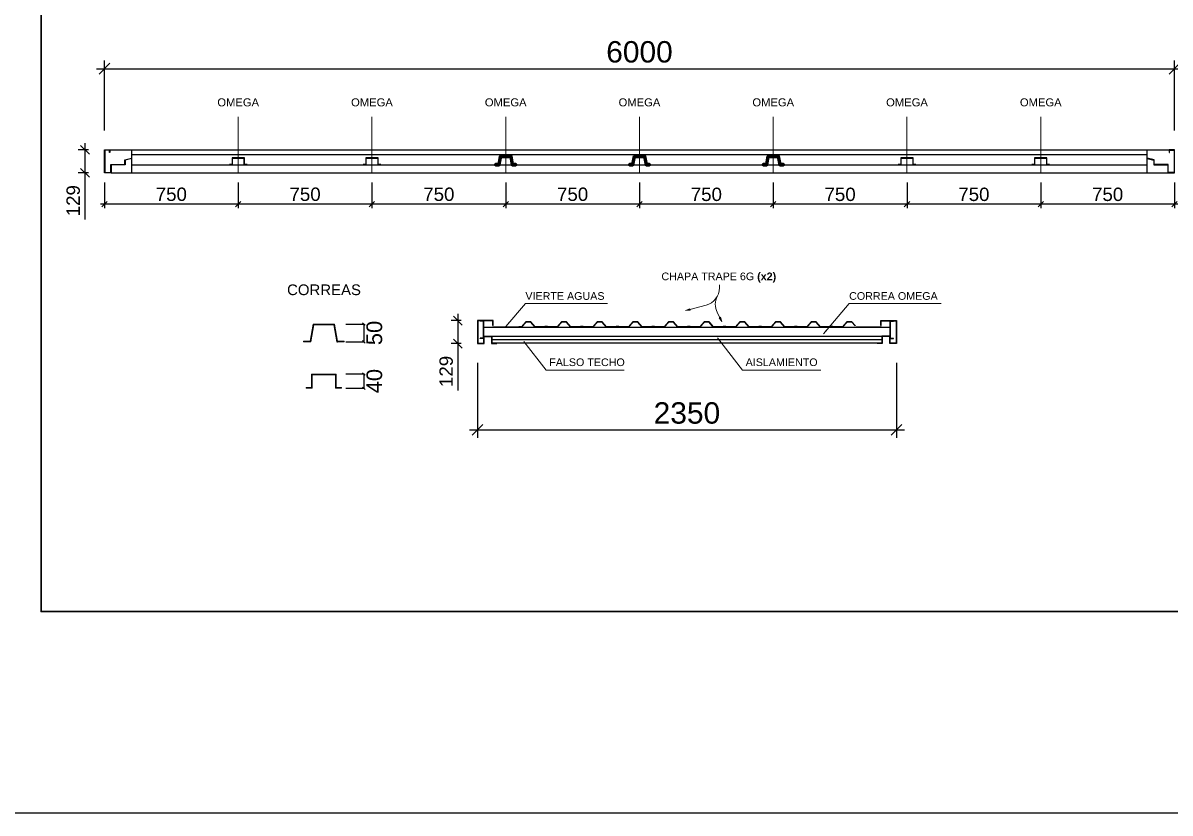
# Model space of a CAD drawing. Header units: millimetres. Extents: x 367645 to 474957, y -134457 to -104992.
# Drawn here: x 445002 to 451434, y -117894 to -113462 of the extents above; entities that cross this region are included whole.
import ezdxf
from ezdxf.enums import TextEntityAlignment as Align

# ---------------------------------------------------------------- set-up
doc = ezdxf.new("R2010")
doc.units = ezdxf.units.MM
doc.header["$LTSCALE"] = 25
doc.header["$PDMODE"] = 35
doc.header["$PDSIZE"] = 5
for name, color, linetype in [('CARRIL', 3, 'Continuous'), ('Chapa Perfilada', 2, 'Continuous'), ('Estructura C F', 8, 'Continuous'), ('Lama Falso techo', 3, 'Continuous'), ('TEXTO', 2, 'Continuous')]:
    doc.layers.add(name, color=color, linetype=linetype)
doc.layers.add('Cotas', color=1, linetype='Continuous', lineweight=13)
doc.styles.add('ARIAL', font='arial.ttf')
doc.styles.add('cubierta', font='simplex.shx')
doc.styles.add('ROMANS', font='romans.shx', dxfattribs={"width": 0.75})
doc.styles.get("Standard").update_dxf_attribs({"font": 'arial.ttf'})
doc.dimstyles.new('Cubierta', dxfattribs={"dimscale": 10, "dimtxt": 2.5, "dimasz": 2.5, "dimexe": 1.25, "dimexo": 0.625, "dimtad": 1, "dimtxsty": 'cubierta', "dimcen": 2.5, "dimadec": 0, "dimazin": 0, "dimtfac": 1, "dimtmove": 0, "dimatfit": 3, "dimfxl": 1, "dimarcsym": 0})
doc.dimstyles.new('ISO-20', dxfattribs={"dimtxt": 20, "dimasz": 10, "dimexe": 1.25, "dimexo": 0.625, "dimgap": 10, "dimtad": 1, "dimtxsty": 'Standard', "dimblk": 'OBLIQUE', "dimcen": 2.5, "dimadec": 0, "dimazin": 0, "dimtfac": 1, "dimtmove": 0, "dimatfit": 3, "dimldrblk": 'OBLIQUE', "dimfxl": 1, "dimarcsym": 0})
doc.dimstyles.new('PMP-T-30', dxfattribs={"dimscale": 30, "dimtxt": 1.8, "dimasz": 1, "dimexe": 0.75, "dimexo": 1.8, "dimgap": 0.54, "dimtad": 1, "dimdec": 0, "dimzin": 0, "dimdsep": 46, "dimtxsty": 'ROMANS', "dimblk1": 'OBLIQUE', "dimblk2": 'OBLIQUE', "dimsah": 1, "dimcen": 1, "dimdle": 0.75, "dimadec": 0, "dimazin": 0, "dimtfac": 1, "dimtdec": 0, "dimtofl": 0, "dimtmove": 0, "dimatfit": 3, "dimldrblk": 'OBLIQUE', "dimfxl": 1, "dimtolj": 1, "dimtzin": 0, "dimarcsym": 0})
doc.dimstyles.new('PMP-T-60', dxfattribs={"dimscale": 60, "dimtxt": 1.8, "dimasz": 1, "dimexe": 0.75, "dimexo": 1.8, "dimgap": 0.54, "dimtad": 1, "dimdec": 0, "dimzin": 0, "dimdsep": 46, "dimtxsty": 'ROMANS', "dimblk1": 'OBLIQUE', "dimblk2": 'OBLIQUE', "dimsah": 1, "dimcen": 1, "dimdle": 0.75, "dimadec": 0, "dimazin": 0, "dimtfac": 1, "dimtdec": 0, "dimtofl": 0, "dimtmove": 0, "dimatfit": 3, "dimldrblk": 'OBLIQUE', "dimfxl": 1, "dimtolj": 1, "dimtzin": 0, "dimarcsym": 0})
doc.dimstyles.new('PMP-T-75', dxfattribs={"dimscale": 75, "dimtxt": 1.8, "dimasz": 1, "dimexe": 0.75, "dimexo": 1.8, "dimgap": 0.54, "dimtad": 1, "dimdec": 0, "dimzin": 0, "dimdsep": 46, "dimtxsty": 'ROMANS', "dimblk1": 'OBLIQUE', "dimblk2": 'OBLIQUE', "dimsah": 1, "dimcen": 1, "dimdle": 0.75, "dimadec": 0, "dimazin": 0, "dimtfac": 1, "dimtdec": 0, "dimtofl": 0, "dimtmove": 0, "dimatfit": 3, "dimldrblk": 'OBLIQUE', "dimfxl": 1, "dimtolj": 1, "dimtzin": 0, "dimarcsym": 0})

# ---------------------------------------------------------------- blocks, each defined once
blk = doc.blocks.new('CAJETIN_VALS')
at = {"layer": 'Cotas'}
blk.add_lwpolyline([(0, 0), (7109.9, 0), (7109.9, 5027.7), (0, 5027.7)], close=True, dxfattribs=at)
at = {"layer": 'TEXTO', "style": 'ARIAL'}
for tag, p in [('OB', (1005.1, 4949.2)), ('RAL', (1005.1, 4792.3)), ('SUMINISTRO', (1003.4, 4478.7))]:
    blk.add_attdef(tag, text='', height=68, dxfattribs=at).set_placement(p, align=Align.MIDDLE_CENTER)
at = {"layer": 'TEXTO', "color": 6, "style": 'ARIAL'}
blk.add_attdef('NS', text='', height=68, dxfattribs=at).set_placement((1005.1, 4635.4), align=Align.MIDDLE_CENTER)
at = {"layer": 'TEXTO', "color": 7, "true_color": 0xffffff, "style": 'ARIAL'}
for tag, p in [('D.P.Y.', (588.2, 4341.1)), ('REV-0', (885.5, 4341.1)), ('FECHA', (753.8, 4223.4))]:
    blk.add_attdef(tag, text='', height=48, dxfattribs=at).set_placement(p, align=Align.MIDDLE_CENTER)
at = {"layer": 'TEXTO', "color": 4, "style": 'ARIAL'}
blk.add_attdef('OFERTA', text='', height=48, dxfattribs=at).set_placement((751.6, 4106.1), align=Align.MIDDLE_CENTER)
blk = doc.blocks.new('_OBLIQUE')
at = {"color": 0, "linetype": 'ByBlock'}
blk.add_line((-0.5, -0.5), (0.5, 0.5), dxfattribs=at)
blk = doc.blocks.new('*D819')
at = {"layer": 'Cotas', "color": 0, "lineweight": -2, "transparency": 16777216}
for p, q in [((447440.5, -115093.9), (447440.5, -115260.4)), ((447459.9, -115131.4), (447403, -115131.4)), ((447459.9, -115260.4), (447403, -115260.4)), ((447440.5, -115260.4), (447440.5, -115523.2))]:
    blk.add_line(p, q, dxfattribs=at)
at = {"layer": 'Defpoints', "color": 0, "transparency": 16777216}
for p in [(447549.9, -115131.4), (447440.5, -115260.4), (447549.9, -115260.4)]:
    blk.add_point(p, dxfattribs=at)
at = {"layer": 'Cotas', "color": 0, "lineweight": -2, "transparency": 16777216, "xscale": 50, "yscale": 50, "zscale": 50}
for p, rotation in [((447440.5, -115131.4), 90), ((447440.5, -115260.4), 270)]:
    blk.add_blockref('_OBLIQUE', p, dxfattribs=dict(at, rotation=rotation))
at = {"layer": 'Cotas', "color": 0, "transparency": 16777216, "insert": (447375.2, -115416.8), "char_height": 75, "attachment_point": 5, "rotation": 90, "style": 'ARIAL'}
blk.add_mtext('\\A1;129', dxfattribs=at)
blk = doc.blocks.new('CHAPA TRAPE 6G')
at = {"layer": 'Chapa Perfilada'}
for p, q in [((-54, -28), (-54, -27)), ((1031.6, -20.4), (1032.4, -19.7))]:
    blk.add_line(p, q, dxfattribs=at)
for points in [[(1032.4, -19.7), (1013.5, 1), (986.5, 1), (961, -27), (911, -27), (907.5, -25), (892.5, -25), (889, -27), (839, -27), (813.5, 1), (786.5, 1), (761, -27), (711, -27), (707.5, -25), (692.5, -25), (689, -27), (639, -27), (613.5, 1), (586.5, 1), (561, -27), (511, -27), (507.5, -25), (492.5, -25), (489, -27), (439, -27), (413.5, 1), (386.5, 1), (361, -27), (311, -27), (307.5, -25), (292.5, -25), (289, -27), (239, -27), (213.5, 1), (186.5, 1), (161, -27), (111, -27), (107.5, -25), (92.5, -25), (89, -27), (39, -27), (13.5, 1), (-13.5, 1), (-39, -27), (-54, -27)], [(1031.6, -20.4), (1013.1, 0), (986.9, 0), (961.4, -28), (910.7, -28), (907.2, -26), (892.8, -26), (889.3, -28), (838.6, -28), (813.1, 0), (786.9, 0), (761.4, -28), (710.7, -28), (707.2, -26), (692.8, -26), (689.3, -28), (638.6, -28), (613.1, 0), (586.9, 0), (561.4, -28), (510.7, -28), (507.2, -26), (492.8, -26), (489.3, -28), (438.6, -28), (413.1, 0), (386.9, 0), (361.4, -28), (310.7, -28), (307.2, -26), (292.8, -26), (289.3, -28), (238.6, -28), (213.1, 0), (186.9, 0), (161.4, -28), (110.7, -28), (107.2, -26), (92.8, -26), (89.3, -28), (38.6, -28), (13.1, 0), (-13.1, 0), (-38.6, -28), (-54, -28)]]:
    blk.add_lwpolyline(points, dxfattribs=at)
blk = doc.blocks.new('*D820')
at = {"layer": 'Cotas', "color": 0, "lineweight": -2, "transparency": 16777216}
for p, q in [((447549.9, -115368.4), (447549.9, -115789.3)), ((449899.9, -115368.4), (449899.9, -115789.3)), ((447504.9, -115744.3), (449944.9, -115744.3))]:
    blk.add_line(p, q, dxfattribs=at)
at = {"layer": 'Defpoints', "color": 0, "transparency": 16777216}
for p in [(447549.9, -115260.4), (449899.9, -115260.4), (449899.9, -115744.3)]:
    blk.add_point(p, dxfattribs=at)
at = {"layer": 'Cotas', "color": 0, "lineweight": -2, "transparency": 16777216, "xscale": 60, "yscale": 60, "zscale": 60, "rotation": 180}
blk.add_blockref('_OBLIQUE', (447549.9, -115744.3), dxfattribs=at)
at = {"layer": 'Cotas', "color": 0, "lineweight": -2, "transparency": 16777216, "xscale": 60, "yscale": 60, "zscale": 60}
blk.add_blockref('_OBLIQUE', (449899.9, -115744.3), dxfattribs=at)
at = {"layer": 'Cotas', "color": 0, "transparency": 16777216, "insert": (448724.9, -115650.6), "char_height": 120, "attachment_point": 5, "style": 'ARIAL'}
blk.add_mtext('\\A1;2350', dxfattribs=at)
blk = doc.blocks.new('*D821')
at = {"layer": 'Cotas', "color": 0, "lineweight": -2, "transparency": 16777216}
for p, q in [((450708.9, -114356.7), (450708.9, -114500.9)), ((451458.9, -114356.7), (451458.9, -114500.9)), ((451481.4, -114478.4), (450686.4, -114478.4))]:
    blk.add_line(p, q, dxfattribs=at)
at = {"layer": 'Defpoints', "color": 0, "transparency": 16777216}
for p in [(450708.9, -114302.7), (451458.9, -114302.7), (450708.9, -114478.4)]:
    blk.add_point(p, dxfattribs=at)
at = {"layer": 'Cotas', "color": 0, "lineweight": -2, "transparency": 16777216, "xscale": 30, "yscale": 30, "zscale": 30, "rotation": 180}
blk.add_blockref('_OBLIQUE', (450708.9, -114478.4), dxfattribs=at)
at = {"layer": 'Cotas', "color": 0, "lineweight": -2, "transparency": 16777216, "xscale": 30, "yscale": 30, "zscale": 30}
blk.add_blockref('_OBLIQUE', (451458.9, -114478.4), dxfattribs=at)
at = {"layer": 'Cotas', "color": 0, "transparency": 16777216, "insert": (451083.9, -114423.9), "char_height": 75, "attachment_point": 5, "style": 'ARIAL'}
blk.add_mtext('\\A1;750', dxfattribs=at)
blk = doc.blocks.new('*D822')
at = {"layer": 'Cotas', "color": 0, "lineweight": -2, "transparency": 16777216}
for p, q in [((449958.9, -114356.7), (449958.9, -114500.9)), ((450731.4, -114478.4), (449936.4, -114478.4)), ((450708.9, -114424.4), (450708.9, -114455.9))]:
    blk.add_line(p, q, dxfattribs=at)
at = {"layer": 'Defpoints', "color": 0, "transparency": 16777216}
for p in [(449958.9, -114302.7), (449958.9, -114478.4), (450708.9, -114478.4)]:
    blk.add_point(p, dxfattribs=at)
at = {"layer": 'Cotas', "color": 0, "lineweight": -2, "transparency": 16777216, "xscale": 30, "yscale": 30, "zscale": 30, "rotation": 180}
blk.add_blockref('_OBLIQUE', (449958.9, -114478.4), dxfattribs=at)
at = {"layer": 'Cotas', "color": 0, "lineweight": -2, "transparency": 16777216, "xscale": 30, "yscale": 30, "zscale": 30}
blk.add_blockref('_OBLIQUE', (450708.9, -114478.4), dxfattribs=at)
at = {"layer": 'Cotas', "color": 0, "transparency": 16777216, "insert": (450333.9, -114423.9), "char_height": 75, "attachment_point": 5, "style": 'ARIAL'}
blk.add_mtext('\\A1;750', dxfattribs=at)
blk = doc.blocks.new('*D824')
at = {"layer": 'Cotas', "color": 0, "lineweight": -2, "transparency": 16777216}
for p, q in [((448458.9, -114356.7), (448458.9, -114500.9)), ((449231.4, -114478.4), (448436.4, -114478.4)), ((449208.9, -114424.4), (449208.9, -114455.9))]:
    blk.add_line(p, q, dxfattribs=at)
at = {"layer": 'Defpoints', "color": 0, "transparency": 16777216}
for p in [(448458.9, -114302.7), (448458.9, -114478.4), (449208.9, -114478.4)]:
    blk.add_point(p, dxfattribs=at)
at = {"layer": 'Cotas', "color": 0, "lineweight": -2, "transparency": 16777216, "xscale": 30, "yscale": 30, "zscale": 30, "rotation": 180}
blk.add_blockref('_OBLIQUE', (448458.9, -114478.4), dxfattribs=at)
at = {"layer": 'Cotas', "color": 0, "lineweight": -2, "transparency": 16777216, "xscale": 30, "yscale": 30, "zscale": 30}
blk.add_blockref('_OBLIQUE', (449208.9, -114478.4), dxfattribs=at)
at = {"layer": 'Cotas', "color": 0, "transparency": 16777216, "insert": (448833.9, -114423.9), "char_height": 75, "attachment_point": 5, "style": 'ARIAL'}
blk.add_mtext('\\A1;750', dxfattribs=at)
blk = doc.blocks.new('*D825')
at = {"layer": 'Cotas', "color": 0, "lineweight": -2, "transparency": 16777216}
for p, q in [((447708.9, -114356.7), (447708.9, -114500.3)), ((448481.4, -114477.8), (447686.4, -114477.8)), ((448458.9, -114424.4), (448458.9, -114455.3))]:
    blk.add_line(p, q, dxfattribs=at)
at = {"layer": 'Defpoints', "color": 0, "transparency": 16777216}
for p in [(447708.9, -114302.7), (447708.9, -114477.8), (448458.9, -114478.4)]:
    blk.add_point(p, dxfattribs=at)
at = {"layer": 'Cotas', "color": 0, "lineweight": -2, "transparency": 16777216, "xscale": 30, "yscale": 30, "zscale": 30, "rotation": 180}
blk.add_blockref('_OBLIQUE', (447708.9, -114477.8), dxfattribs=at)
at = {"layer": 'Cotas', "color": 0, "lineweight": -2, "transparency": 16777216, "xscale": 30, "yscale": 30, "zscale": 30}
blk.add_blockref('_OBLIQUE', (448458.9, -114477.8), dxfattribs=at)
at = {"layer": 'Cotas', "color": 0, "transparency": 16777216, "insert": (448083.9, -114423.4), "char_height": 75, "attachment_point": 5, "style": 'ARIAL'}
blk.add_mtext('\\A1;750', dxfattribs=at)
blk = doc.blocks.new('*D826')
at = {"layer": 'Cotas', "color": 0, "lineweight": -2, "transparency": 16777216}
for p, q in [((446958.9, -114356.7), (446958.9, -114500.3)), ((447731.4, -114477.8), (446936.4, -114477.8)), ((447708.9, -114423.8), (447708.9, -114455.3))]:
    blk.add_line(p, q, dxfattribs=at)
at = {"layer": 'Defpoints', "color": 0, "transparency": 16777216}
for p in [(446958.9, -114302.7), (446958.9, -114477.8), (447708.9, -114477.8)]:
    blk.add_point(p, dxfattribs=at)
at = {"layer": 'Cotas', "color": 0, "lineweight": -2, "transparency": 16777216, "xscale": 30, "yscale": 30, "zscale": 30, "rotation": 180}
blk.add_blockref('_OBLIQUE', (446958.9, -114477.8), dxfattribs=at)
at = {"layer": 'Cotas', "color": 0, "lineweight": -2, "transparency": 16777216, "xscale": 30, "yscale": 30, "zscale": 30}
blk.add_blockref('_OBLIQUE', (447708.9, -114477.8), dxfattribs=at)
at = {"layer": 'Cotas', "color": 0, "transparency": 16777216, "insert": (447333.9, -114423.4), "char_height": 75, "attachment_point": 5, "style": 'ARIAL'}
blk.add_mtext('\\A1;750', dxfattribs=at)
blk = doc.blocks.new('*D827')
at = {"layer": 'Cotas', "color": 0, "lineweight": -2, "transparency": 16777216}
for p, q in [((446208.9, -114356.7), (446208.9, -114500.3)), ((446981.4, -114477.8), (446186.4, -114477.8)), ((446958.9, -114423.8), (446958.9, -114455.3))]:
    blk.add_line(p, q, dxfattribs=at)
at = {"layer": 'Defpoints', "color": 0, "transparency": 16777216}
for p in [(446208.9, -114302.7), (446208.9, -114477.8), (446958.9, -114477.8)]:
    blk.add_point(p, dxfattribs=at)
at = {"layer": 'Cotas', "color": 0, "lineweight": -2, "transparency": 16777216, "xscale": 30, "yscale": 30, "zscale": 30, "rotation": 180}
blk.add_blockref('_OBLIQUE', (446208.9, -114477.8), dxfattribs=at)
at = {"layer": 'Cotas', "color": 0, "lineweight": -2, "transparency": 16777216, "xscale": 30, "yscale": 30, "zscale": 30}
blk.add_blockref('_OBLIQUE', (446958.9, -114477.8), dxfattribs=at)
at = {"layer": 'Cotas', "color": 0, "transparency": 16777216, "insert": (446583.9, -114423.4), "char_height": 75, "attachment_point": 5, "style": 'ARIAL'}
blk.add_mtext('\\A1;750', dxfattribs=at)
blk = doc.blocks.new('*D828')
at = {"layer": 'Cotas', "color": 0, "lineweight": -2, "transparency": 16777216}
for p, q in [((445458.9, -114356.7), (445458.9, -114500.3)), ((446231.4, -114477.8), (445436.4, -114477.8)), ((446208.9, -114423.8), (446208.9, -114455.3))]:
    blk.add_line(p, q, dxfattribs=at)
at = {"layer": 'Defpoints', "color": 0, "transparency": 16777216}
for p in [(445458.9, -114302.7), (445458.9, -114477.8), (446208.9, -114477.8)]:
    blk.add_point(p, dxfattribs=at)
at = {"layer": 'Cotas', "color": 0, "lineweight": -2, "transparency": 16777216, "xscale": 30, "yscale": 30, "zscale": 30, "rotation": 180}
blk.add_blockref('_OBLIQUE', (445458.9, -114477.8), dxfattribs=at)
at = {"layer": 'Cotas', "color": 0, "lineweight": -2, "transparency": 16777216, "xscale": 30, "yscale": 30, "zscale": 30}
blk.add_blockref('_OBLIQUE', (446208.9, -114477.8), dxfattribs=at)
at = {"layer": 'Cotas', "color": 0, "transparency": 16777216, "insert": (445833.9, -114423.4), "char_height": 75, "attachment_point": 5, "style": 'ARIAL'}
blk.add_mtext('\\A1;750', dxfattribs=at)
blk = doc.blocks.new('*D817')
at = {"layer": 'Cotas', "color": 0, "lineweight": -2, "transparency": 16777216}
for p, q in [((445349.4, -114136.2), (445349.4, -114302.7)), ((445368.9, -114173.7), (445311.9, -114173.7)), ((445368.9, -114302.7), (445311.9, -114302.7)), ((445349.4, -114302.7), (445349.4, -114565.5))]:
    blk.add_line(p, q, dxfattribs=at)
at = {"layer": 'Defpoints', "color": 0, "transparency": 16777216}
for p in [(445458.9, -114173.7), (445349.4, -114302.7), (445458.9, -114302.7)]:
    blk.add_point(p, dxfattribs=at)
at = {"layer": 'Cotas', "color": 0, "lineweight": -2, "transparency": 16777216, "xscale": 50, "yscale": 50, "zscale": 50}
for p, rotation in [((445349.4, -114173.7), 90), ((445349.4, -114302.7), 270)]:
    blk.add_blockref('_OBLIQUE', p, dxfattribs=dict(at, rotation=rotation))
at = {"layer": 'Cotas', "color": 0, "transparency": 16777216, "insert": (445284.1, -114459.1), "char_height": 75, "attachment_point": 5, "rotation": 90, "style": 'ARIAL'}
blk.add_mtext('\\A1;129', dxfattribs=at)
blk = doc.blocks.new('*D818')
at = {"layer": 'Cotas', "color": 0, "lineweight": -2, "transparency": 16777216}
for p, q in [((445458.9, -114065.7), (445458.9, -113673.5)), ((451458.9, -114066.2), (451458.9, -113673.5)), ((445413.9, -113718.5), (451503.9, -113718.5))]:
    blk.add_line(p, q, dxfattribs=at)
at = {"layer": 'Defpoints', "color": 0, "transparency": 16777216}
for p in [(451458.9, -113718.5), (445458.9, -114173.7), (451458.9, -114174.2)]:
    blk.add_point(p, dxfattribs=at)
at = {"layer": 'Cotas', "color": 0, "lineweight": -2, "transparency": 16777216, "xscale": 60, "yscale": 60, "zscale": 60, "rotation": 180}
blk.add_blockref('_OBLIQUE', (445458.9, -113718.5), dxfattribs=at)
at = {"layer": 'Cotas', "color": 0, "lineweight": -2, "transparency": 16777216, "xscale": 60, "yscale": 60, "zscale": 60}
blk.add_blockref('_OBLIQUE', (451458.9, -113718.5), dxfattribs=at)
at = {"layer": 'Cotas', "color": 0, "transparency": 16777216, "insert": (448458.9, -113624.8), "char_height": 120, "attachment_point": 5, "style": 'ARIAL'}
blk.add_mtext('\\A1;6000', dxfattribs=at)
blk = doc.blocks.new('PERFIL CARA LARGA CUBIERTA 129.40')
for p, q in [((0, 0), (0, -129)), ((88, 0), (0, 0)), ((88, -27), (88, 0)), ((2, -2), (2, -127)), ((86, -2), (2, -2)), ((86, -27), (86, -2)), ((88, -27), (86, -27)), ((2, -127), (36, -127)), ((36, -87), (82, -87)), ((36, -127), (36, -87)), ((38, -89), (80, -89)), ((38, -129), (38, -89)), ((80, -89), (80, -129)), ((82, -87), (82, -127)), ((82, -127), (109, -127)), ((109, -127), (109, -129)), ((0, -129), (38, -129)), ((80, -129), (109, -129))]:
    blk.add_line(p, q)
blk = doc.blocks.new('PERFIL INTERNO CL')
at = {"layer": 'Estructura C F'}
for p, q in [((0, 125), (-20, 125)), ((-20, 123), (-20, 125)), ((-2, 123), (-20, 123)), ((-2, 27.8), (-2, 123)), ((0, 25.8), (0, 125)), ((-2, 27.8), (-20, 27.8)), ((-20, 25.8), (-20, 27.8)), ((0, 25.8), (-20, 25.8))]:
    blk.add_line(p, q, dxfattribs=at)
blk = doc.blocks.new('PERFIL CARA CORTA CUBIERTA 129.40')
blk.add_lwpolyline([(153.1, -49.6), (116, -58), (116, -85), (38, -85), (38, -129), (0, -129), (0, 0), (30, 0), (30, -15), (28, -15), (28, -2), (2, -2), (2, -127), (36, -127), (36, -83), (114, -83), (114, -56.4), (152.6, -47.7)], close=True)
blk = doc.blocks.new('*D832')
at = {"layer": 'Cotas', "color": 0, "lineweight": -2, "transparency": 16777216}
for p, q in [((449208.9, -114356.7), (449208.9, -114500.9)), ((449981.4, -114478.4), (449186.4, -114478.4)), ((449958.9, -114424.4), (449958.9, -114455.9))]:
    blk.add_line(p, q, dxfattribs=at)
at = {"layer": 'Defpoints', "color": 0, "transparency": 16777216}
for p in [(449208.9, -114302.7), (449208.9, -114478.4), (449958.9, -114478.4)]:
    blk.add_point(p, dxfattribs=at)
at = {"layer": 'Cotas', "color": 0, "lineweight": -2, "transparency": 16777216, "xscale": 30, "yscale": 30, "zscale": 30, "rotation": 180}
blk.add_blockref('_OBLIQUE', (449208.9, -114478.4), dxfattribs=at)
at = {"layer": 'Cotas', "color": 0, "lineweight": -2, "transparency": 16777216, "xscale": 30, "yscale": 30, "zscale": 30}
blk.add_blockref('_OBLIQUE', (449958.9, -114478.4), dxfattribs=at)
at = {"layer": 'Cotas', "color": 0, "transparency": 16777216, "insert": (449583.9, -114423.9), "char_height": 75, "attachment_point": 5, "style": 'ARIAL'}
blk.add_mtext('\\A1;750', dxfattribs=at)
blk = doc.blocks.new('*D942')
at = {"layer": 'Cotas', "color": 0, "lineweight": -2, "transparency": 16777216}
for p, q in [((61.5, -72.2), (113, -72.2)), ((111.7, -72.2), (111.7, -122.2)), ((61.5, -122.2), (113, -122.2))]:
    blk.add_line(p, q, dxfattribs=at)
at = {"layer": 'Defpoints', "color": 0, "transparency": 16777216}
for p in [(60.8, -72.2), (60.8, -122.2), (111.7, -122.2)]:
    blk.add_point(p, dxfattribs=at)
at = {"layer": 'Cotas', "color": 0, "lineweight": -2, "transparency": 16777216, "xscale": 7, "yscale": 7, "zscale": 7}
for p, rotation in [((111.7, -72.2), 90), ((111.7, -122.2), 270)]:
    blk.add_blockref('_OBLIQUE', p, dxfattribs=dict(at, rotation=rotation))
at = {"layer": 'Cotas', "color": 0, "transparency": 16777216, "insert": (141.2, -97.2), "char_height": 44, "attachment_point": 5, "rotation": 90}
blk.add_mtext('50', dxfattribs=at)
blk = doc.blocks.new('*D943')
at = {"layer": 'Cotas', "color": 0, "lineweight": -2, "transparency": 16777216}
for p, q in [((61.5, -212.2), (113, -212.2)), ((111.7, -212.2), (111.7, -252.2)), ((61.5, -252.2), (113, -252.2))]:
    blk.add_line(p, q, dxfattribs=at)
at = {"layer": 'Defpoints', "color": 0, "transparency": 16777216}
for p in [(60.8, -212.2), (60.8, -252.2), (111.7, -252.2)]:
    blk.add_point(p, dxfattribs=at)
at = {"layer": 'Cotas', "color": 0, "lineweight": -2, "transparency": 16777216, "xscale": 7, "yscale": 7, "zscale": 7}
for p, rotation in [((111.7, -212.2), 90), ((111.7, -252.2), 270)]:
    blk.add_blockref('_OBLIQUE', p, dxfattribs=dict(at, rotation=rotation))
at = {"layer": 'Cotas', "color": 0, "transparency": 16777216, "insert": (141.2, -232.2), "char_height": 44, "attachment_point": 5, "rotation": 90}
blk.add_mtext('40', dxfattribs=at)
blk = doc.blocks.new('CORREA OMEGA 40')
blk.add_lwpolyline([(-34.5, 2), (-49.5, 2), (-49.5, 0), (-32.5, 0), (-32.5, 38), (32.5, 38), (32.5, 0), (49.5, 0), (49.5, 2), (34.5, 2), (34.5, 40), (-34.5, 40)], close=True)
blk = doc.blocks.new('CORREA OMEGA 50')
at = {"lineweight": 60}
blk.add_lwpolyline([(-30, 50), (-38.5, 2), (-56.8, 2), (-56.8, 0), (-36.8, 0), (-28.3, 48), (28.3, 48), (36.8, 0), (56.8, 0), (56.8, 2), (38.5, 2), (30, 50)], close=True, dxfattribs=at)
blk = doc.blocks.new('CHAPA TRAPE 6G TEXTO')
at = {"layer": 'Cotas'}
h = blk.add_hatch(color=4, dxfattribs=at)
h.dxf.hatch_style = 1
h.paths.add_polyline_path([(-166.4, -133.5), (-189.1, -144), (-164.2, -141.7)])
h = blk.add_hatch(color=4, dxfattribs=at)
h.dxf.hatch_style = 1
h.paths.add_polyline_path([(-1.7, -184.7), (13.2, -204.8), (5.9, -181)])
at = {"layer": 'Cotas', "color": 4}
for p, q in [((0, 0), (0, -17)), ((-74.5, -113.7), (-165.2, -137.7)), ((-189.1, -144), (-166.4, -133.5)), ((-164.2, -141.7), (-189.1, -144)), ((-166.4, -133.5), (-164.2, -141.7)), ((-12.2, -153.7), (13.2, -204.8)), ((-1.7, -184.7), (5.9, -181)), ((13.2, -204.8), (-1.7, -184.7)), ((5.9, -181), (13.2, -204.8))]:
    blk.add_line(p, q, dxfattribs=at)
for centre, start, end in [((-100, -17), 284.79862, 0), ((77.4, -109.3), 152.17199, 206.35213)]:
    blk.add_arc(centre, 100, start, end, dxfattribs=at)
at = {"layer": 'Cotas', "color": 4, "insert": (-324.8, 69.5), "char_height": 42.953, "width": 676.898, "attachment_point": 1, "style": 'ARIAL'}
blk.add_mtext('CHAPA TRAPE 6G {\\fArial|b1|i0|c0|p34;(x2) }', dxfattribs=at)
blk = doc.blocks.new('BLOQUE CORREAS 40.50')
at = {"lineweight": 15}
blk.add_line((-37.407, -122.24), (-39.376, -121.892), dxfattribs=at)
blk.add_line((36.157, -122.24), (38.126, -121.892))
for points in [[(-30.622, -72.24), (-39.085, -120.24), (-57.405, -120.24), (-57.405, -122.24), (-37.407, -122.24), (-28.944, -74.239), (27.694, -74.239), (36.157, -122.24), (56.155, -122.24), (56.155, -120.24), (37.835, -120.24), (29.372, -72.24)], [(-35.088, -250.242), (-50.072, -250.242), (-50.072, -252.24), (-33.09, -252.24), (-33.09, -214.237), (31.84, -214.237), (31.84, -252.24), (48.822, -252.24), (48.822, -250.242), (33.838, -250.242), (33.838, -212.24), (-35.088, -212.24)]]:
    blk.add_lwpolyline(points, close=True, dxfattribs=at)
at = {"layer": 'Cotas'}
for base, p1, p2, text, picture, middle in [((111.716, -122.24), (60.833, -72.24), (60.833, -122.24), '50', '*D942', (111.716, -97.24)), ((111.716, -252.24), (60.833, -212.24), (60.833, -252.24), '40', '*D943', (111.716, -232.24))]:
    dim = blk.add_linear_dim(base=base, p1=p1, p2=p2, angle=90, text=text, dimstyle='ISO-20', override={"dimtxt": 44, "dimasz": 7, "dimgap": 7, "dimtad": 2}, dxfattribs=at)
    dim.commit()
    dim.dimension.update_dxf_attribs({"geometry": picture, "text_midpoint": middle, "dimtype": 160})
blk = doc.blocks.new('VIERTE AGUAS')
at = {"layer": 'Cotas', "style": 'ARIAL'}
blk.add_text('VIERTE AGUAS', height=42.953, dxfattribs=at).set_placement((110, 150.3))
at = {"layer": 'Cotas'}
blk.add_leader([(0, 0), (110, 130.3), (570.3, 130.3)], dimstyle='Cubierta', override={"dimgap": 0.625, "dimtad": 0}, dxfattribs=at)
blk = doc.blocks.new('FALSO TECHO')
at = {"layer": 'Cotas', "style": 'ARIAL'}
blk.add_text('FALSO TECHO', height=42.953, dxfattribs=at).set_placement((142.4, -137.9))
at = {"layer": 'Cotas'}
blk.add_leader([(0.1, -0.1), (124.8, -161), (562.1, -161)], dimstyle='Cubierta', override={"dimgap": 0.625, "dimtad": 0}, dxfattribs=at)
blk = doc.blocks.new('AISLAMIENTO')
at = {"layer": 'Cotas', "style": 'ARIAL'}
blk.add_text('AISLAMIENTO', height=42.953, dxfattribs=at).set_placement((158.5, -158.6))
at = {"layer": 'Cotas'}
blk.add_leader([(0.1, -0.2), (140.9, -181.7), (579.8, -181.7)], dimstyle='Cubierta', override={"dimgap": 0.625, "dimtad": 0}, dxfattribs=at)
blk = doc.blocks.new('CORREA OMEGA')
at = {"layer": 'Cotas', "style": 'ARIAL'}
blk.add_text('CORREA OMEGA', height=42.953, dxfattribs=at).set_placement((144, 190.8))
at = {"layer": 'Cotas'}
blk.add_leader([(0.2, 0.5), (144, 170.8), (660.3, 170.8)], dimstyle='Cubierta', override={"dimgap": 0.625, "dimtad": 0}, dxfattribs=at)

msp = doc.modelspace()

# ---------------------------------------------------------------- linework, layer by layer
at = {"transparency": 33554559}
for p, q in [((445488.859, -114173.655), (451428.859, -114173.655)), ((445611.927, -114302.655), (445611.927, -114173.655)), ((445611.927, -114200.655), (451305.79, -114200.655)), ((451305.79, -114302.655), (451305.79, -114173.655)), ((445611.927, -114258.655), (451305.79, -114258.655)), ((445496.859, -114302.655), (451420.859, -114302.655))]:
    msp.add_line(p, q, dxfattribs=at)
at = {"layer": 'CARRIL'}
msp.add_lwpolyline([(442921.105, -109476.491), (474956.751, -109476.491), (474956.751, -117894.171), (442921.105, -117894.171)], close=True, dxfattribs=at)
at = {"layer": 'Cotas'}
for p, q in [((446208.859, -114302.655), (446208.859, -113988.494)), ((446958.859, -114302.655), (446958.859, -113988.494)), ((447708.859, -114302.655), (447708.859, -113988.494)), ((448458.859, -114302.655), (448458.859, -113988.494)), ((448458.859, -114302.655), (448458.859, -114004.012)), ((449208.859, -114302.655), (449208.859, -113988.494)), ((449958.859, -114302.655), (449958.859, -113988.494)), ((450708.859, -114302.655), (450708.859, -113988.494))]:
    msp.add_line(p, q, dxfattribs=at)
msp.add_lwpolyline([(451812.166, -116761.538), (445105.551, -116761.538), (445105.551, -112019.004), (451812.166, -112019.004)], dxfattribs=at)
at = {"layer": 'Cotas', "const_width": 2, "elevation": 0}
for points in [[(447635.941, -115133.396), (447635.941, -115165.396), (447796.763, -115165.396), (447822.263, -115137.396), (447849.263, -115137.396), (447874.763, -115165.396), (447882.144, -115165.396)], [(449813.941, -115133.396), (449813.941, -115165.396), (449674.763, -115165.396), (449649.263, -115137.396), (449622.263, -115137.396), (449596.763, -115165.396), (449585.763, -115165.396)]]:
    msp.add_lwpolyline(points, dxfattribs=at)
at = {"layer": 'Estructura C F'}
for p, q in [((447585.941, -115168.396), (449863.941, -115168.396)), ((447585.941, -115218.396), (449863.941, -115218.396))]:
    msp.add_line(p, q, dxfattribs=at)
at = {"layer": 'Lama Falso techo', "elevation": 0}
msp.add_lwpolyline([(447631.941, -115238.396), (449817.941, -115238.396), (449817.941, -115258.396), (447631.941, -115258.396)], close=True, dxfattribs=at)

# ---------------------------------------------------------------- block references
for name, p, xscale, yscale, zscale in [('CAJETIN_VALS', (445102.841, -116765.371), 0.944045332961884, 0.944045332961884, 0.944045332961884), ('BLOQUE CORREAS 40.50', (446690.156, -115006.826), 2, 2, 2)]:
    msp.add_blockref(name, p, dxfattribs=dict(xscale=xscale, yscale=yscale, zscale=zscale))
for name, p in [('PERFIL CARA CORTA CUBIERTA 129.40', (445458.859, -114173.655)), ('CORREA OMEGA 40', (446208.859, -114258.655)), ('CORREA OMEGA 40', (446958.859, -114258.655)), ('CORREA OMEGA 50', (447708.859, -114258.655)), ('CORREA OMEGA 50', (448458.859, -114258.655)), ('CORREA OMEGA 50', (449208.859, -114258.655)), ('CORREA OMEGA 40', (449958.859, -114258.655)), ('CORREA OMEGA 40', (450708.859, -114258.655)), ('PERFIL CARA LARGA CUBIERTA 129.40', (447549.941, -115131.396))]:
    msp.add_blockref(name, p)
at = {"xscale": -1}
for name, p in [('PERFIL CARA CORTA CUBIERTA 129.40', (451458.859, -114173.655)), ('PERFIL CARA LARGA CUBIERTA 129.40', (449899.941, -115131.396))]:
    msp.add_blockref(name, p, dxfattribs=at)
at = {"layer": 'Chapa Perfilada'}
for p in [(447835.763, -115140.396), (448635.763, -115140.396)]:
    msp.add_blockref('CHAPA TRAPE 6G', p, dxfattribs=at)
at = {"layer": 'Cotas'}
for name, p in [('CHAPA TRAPE 6G TEXTO', (448906.784, -114931.616)), ('VIERTE AGUAS', (447709.317, -115165.396)), ('CORREA OMEGA', (449490.422, -115205.826)), ('FALSO TECHO', (447810.678, -115248.878)), ('AISLAMIENTO', (448895.709, -115228.108))]:
    msp.add_blockref(name, p, dxfattribs=at)
at = {"layer": 'Estructura C F'}
msp.add_blockref('PERFIL INTERNO CL', (447585.941, -115258.396), dxfattribs=at)
at = {"layer": 'Estructura C F', "xscale": -1}
msp.add_blockref('PERFIL INTERNO CL', (449863.941, -115258.396), dxfattribs=at)

# ---------------------------------------------------------------- texts
at = {"layer": 'TEXTO'}
msp.add_text('CORREAS', height=59.9928, dxfattribs=at).set_placement((446690.156, -115006.826), align=Align.BOTTOM_CENTER)
at = {"layer": 'TEXTO', "style": 'ARIAL'}
for p in [(446208.859, -113943.494), (446958.859, -113943.494), (447708.859, -113943.494), (448458.859, -113943.494), (449208.859, -113943.494), (449958.859, -113943.494), (450708.859, -113943.494)]:
    msp.add_attdef('OMEGA', text='', height=45, dxfattribs=at).set_placement(p, align=Align.BOTTOM_CENTER)

# ---------------------------------------------------------------- dimensions: what is measured, and where the dimension line sits
at = {"layer": 'Cotas'}
for base, p1, p2, dimstyle, override, picture, middle in [((451458.859, -113718.517), (445458.859, -114173.655), (451458.859, -114174.157), 'PMP-T-60', {"dimtxt": 2, "dimtxsty": 'ARIAL'}, '*D818', (448458.859, -113624.849)), ((445458.859, -114477.85), (446208.859, -114477.85), (445458.859, -114302.655), 'PMP-T-30', {"dimtxt": 2.5, "dimtxsty": 'ARIAL'}, '*D828', (445833.859, -114423.357)), ((446208.859, -114477.85), (446958.859, -114477.85), (446208.859, -114302.655), 'PMP-T-30', {"dimtxt": 2.5, "dimtxsty": 'ARIAL'}, '*D827', (446583.859, -114423.357)), ((446958.859, -114477.85), (447708.859, -114477.85), (446958.859, -114302.655), 'PMP-T-30', {"dimtxt": 2.5, "dimtxsty": 'ARIAL'}, '*D826', (447333.859, -114423.357)), ((447708.859, -114477.85), (448458.859, -114478.431), (447708.859, -114302.655), 'PMP-T-30', {"dimtxt": 2.5, "dimtxsty": 'ARIAL'}, '*D825', (448083.859, -114423.357)), ((448458.859, -114478.431), (449208.859, -114478.431), (448458.859, -114302.655), 'PMP-T-30', {"dimtxt": 2.5, "dimtxsty": 'ARIAL'}, '*D824', (448833.859, -114423.938)), ((449208.859, -114478.431), (449958.859, -114478.431), (449208.859, -114302.655), 'PMP-T-30', {"dimtxt": 2.5, "dimtxsty": 'ARIAL'}, '*D832', (449583.859, -114423.938)), ((449958.859, -114478.431), (450708.859, -114478.431), (449958.859, -114302.655), 'PMP-T-30', {"dimtxt": 2.5, "dimtxsty": 'ARIAL'}, '*D822', (450333.859, -114423.938)), ((450708.859, -114478.431), (451458.859, -114302.655), (450708.859, -114302.655), 'PMP-T-30', {"dimtxt": 2.5, "dimtxsty": 'ARIAL'}, '*D821', (451083.859, -114423.938)), ((449899.941, -115744.299), (447549.941, -115260.396), (449899.941, -115260.396), 'PMP-T-60', {"dimtxt": 2, "dimtxsty": 'ARIAL'}, '*D820', (448724.941, -115650.589))]:
    dim = msp.add_linear_dim(base=base, p1=p1, p2=p2, dimstyle=dimstyle, override=override, dxfattribs=at)
    dim.commit()
    dim.dimension.update_dxf_attribs({"geometry": picture, "text_midpoint": middle})
at = {"layer": 'Cotas', "color": 5}
for base, p1, p2, picture, middle in [((445349.371, -114302.655), (445458.859, -114173.655), (445458.859, -114302.655), '*D817', (445284.078, -114459.055)), ((447440.453, -115260.396), (447549.941, -115131.396), (447549.941, -115260.396), '*D819', (447375.16, -115416.796))]:
    dim = msp.add_linear_dim(base=base, p1=p1, p2=p2, angle=90, dimstyle='PMP-T-75', override={"dimscale": 50, "dimtxt": 1.5, "dimtxsty": 'ARIAL'}, dxfattribs=at)
    dim.commit()
    dim.dimension.update_dxf_attribs({"geometry": picture, "text_midpoint": middle})

doc.saveas('drawing.dxf')
